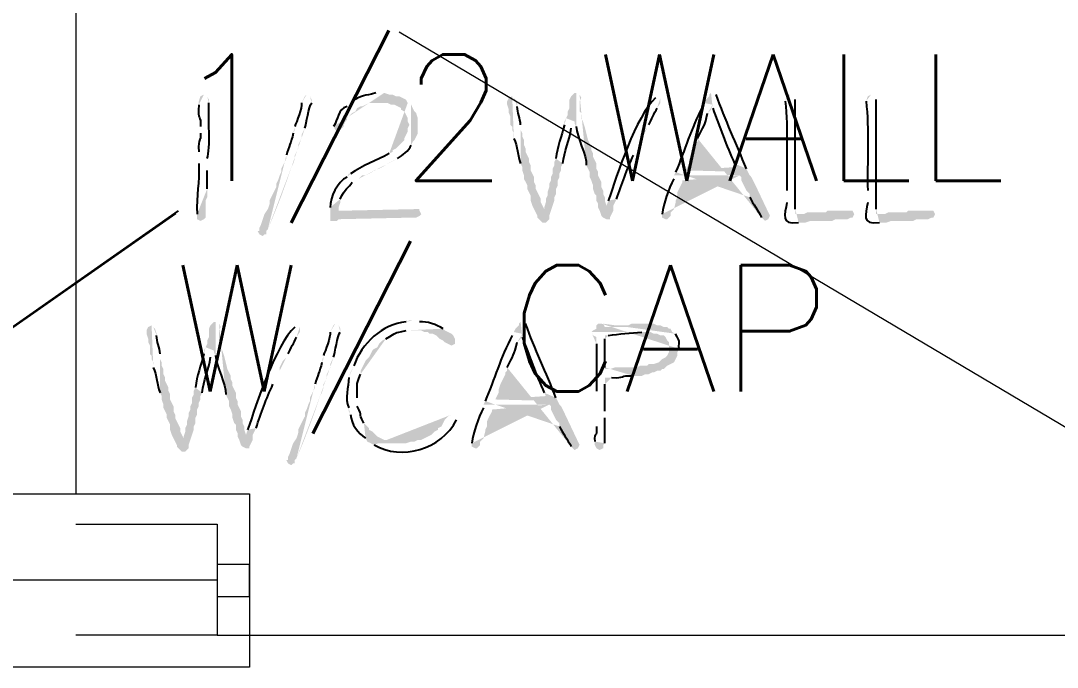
# Model space of a CAD drawing. Header units: inches. Extents: x -167 to 6071, y -6287 to -2731.
# Drawn here: x -82.8 to -49.99, y -5929.59 to -5909.12 of the extents above; entities that cross this region are included whole.
import ezdxf
from ezdxf import colors
from ezdxf.entities.mleader import LeaderData, LeaderLine
from ezdxf.math import Vec2, Vec3

# ---------------------------------------------------------------- set-up
doc = ezdxf.new("R2010")
doc.units = ezdxf.units.IN
doc.header["$LTSCALE"] = 96
doc.header["$MEASUREMENT"] = 0
for name, color, linetype, lineweight in [('Door label', 5, 'Continuous', 5), ('Doors', 5, 'Continuous', 9), ('Wall_line', 6, 'Continuous', 18)]:
    doc.layers.add(name, color=color, linetype=linetype, lineweight=lineweight)
doc.layers.add('Furniture', color=7, linetype='Continuous', lineweight=5, true_color=0x994d00)
doc.layers.add('PDF_Geometry', color=7, linetype='Continuous', true_color=0x4a4a4a)
doc.layers.add('PDF_Solid Fills', color=7, linetype='Continuous')
doc.styles.get("Standard").update_dxf_attribs({"font": 'arial.ttf'})

msp = doc.modelspace()

# ---------------------------------------------------------------- hatches: boundary and pattern name
at = {"layer": 'PDF_Solid Fills', "transparency": 33554559}
h = msp.add_hatch(color=256, dxfattribs=at)
h.paths.add_polyline_path([(-77.003, -5911.455), (-77.11, -5911.509), (-77.163, -5911.669), (-77.163, -5911.775)], flags=0)
h.paths.add_polyline_path([(-77.11, -5912.469), (-77.11, -5912.682)], flags=0)
h.paths.add_polyline_path([(-77.163, -5913.269), (-77.163, -5913.642)], flags=0)
h.paths.add_polyline_path([(-77.217, -5915.242), (-77.217, -5915.402), (-77.11, -5915.455), (-77.003, -5915.402), (-76.95, -5915.349), (-76.95, -5914.815), (-76.897, -5914.709), (-76.897, -5914.442)], flags=0)
h.paths.add_polyline_path([(-76.897, -5913.855), (-76.897, -5913.482)], flags=0)
h.paths.add_polyline_path([(-76.843, -5911.722), (-76.843, -5911.615), (-76.897, -5911.509)], flags=0)
h = msp.add_hatch(color=256, dxfattribs=at)
h.paths.add_polyline_path([(-73.75, -5911.455), (-73.803, -5911.509), (-73.91, -5911.722)], flags=0)
h.paths.add_polyline_path([(-74.123, -5912.469), (-74.123, -5912.575), (-74.177, -5912.682)], flags=0)
h.paths.add_polyline_path([(-74.39, -5913.375), (-74.39, -5913.482), (-74.443, -5913.589), (-74.497, -5913.695), (-74.55, -5913.802), (-74.55, -5913.909), (-74.603, -5914.015), (-74.657, -5914.175), (-74.71, -5914.282), (-74.71, -5914.389), (-74.923, -5914.815), (-74.923, -5914.922), (-74.977, -5915.082), (-75.083, -5915.242), (-75.19, -5915.562), (-75.243, -5915.669), (-75.243, -5915.775), (-75.297, -5915.775), (-75.243, -5915.882), (-75.137, -5915.935), (-75.083, -5915.882), (-75.03, -5915.882), (-75.03, -5915.775), (-74.977, -5915.722)], flags=0)
h.paths.add_polyline_path([(-74.977, -5915.722, 0.021662), (-74.23, -5913.749)], flags=0)
h.paths.add_polyline_path([(-74.23, -5913.749), (-74.177, -5913.642), (-74.123, -5913.482), (-74.123, -5913.375), (-74.017, -5913.162), (-74.017, -5913.055), (-73.91, -5912.842), (-73.91, -5912.735), (-73.803, -5912.522)], flags=0)
h.paths.add_polyline_path([(-73.59, -5911.722), (-73.59, -5911.615), (-73.643, -5911.509)], flags=0)
h = msp.add_hatch(color=256, dxfattribs=at)
h.paths.add_polyline_path([(-71.403, -5911.402), (-71.563, -5911.402)], flags=0)
h.paths.add_polyline_path([(-72.31, -5911.669), (-72.47, -5911.829)], flags=0)
h.paths.add_polyline_path([(-72.897, -5912.469), (-72.843, -5912.575), (-72.737, -5912.629), (-72.577, -5912.469), (-72.577, -5912.415), (-72.523, -5912.309), (-72.47, -5912.255), (-72.47, -5912.202), (-72.31, -5912.042), (-72.203, -5911.989), (-72.15, -5911.882), (-72.043, -5911.829), (-71.99, -5911.829), (-71.777, -5911.722), (-70.55, -5911.722), (-70.603, -5911.615), (-70.817, -5911.509), (-70.923, -5911.509), (-71.03, -5911.455), (-71.137, -5911.455), (-71.297, -5911.402)], flags=0)
h = msp.add_hatch(color=256, dxfattribs=at)
h.paths.add_polyline_path([(-65.217, -5911.402), (-65.27, -5911.402), (-65.377, -5911.509), (-65.43, -5911.615), (-65.43, -5911.882), (-65.483, -5911.989), (-65.483, -5912.095), (-65.537, -5912.202), (-65.27, -5912.309), (-65.27, -5912.362), (-65.217, -5912.469)], flags=0)
h.paths.add_polyline_path([(-64.897, -5913.695), (-64.843, -5913.802), (-64.79, -5913.909), (-64.79, -5914.069), (-64.737, -5914.175), (-64.683, -5914.335), (-64.683, -5914.442), (-64.63, -5914.602), (-64.577, -5914.655), (-64.577, -5914.815), (-64.523, -5914.922), (-64.523, -5915.029), (-64.47, -5915.135), (-64.417, -5915.295), (-64.363, -5915.349), (-64.257, -5915.402), (-64.15, -5915.402), (-64.15, -5915.349), (-64.043, -5915.135), (-64.043, -5914.975), (-64.257, -5914.975), (-64.31, -5914.815), (-64.31, -5914.709), (-64.363, -5914.602), (-64.363, -5914.495), (-64.417, -5914.389), (-64.417, -5914.229), (-64.523, -5914.015), (-64.523, -5913.909), (-64.577, -5913.802), (-64.577, -5913.642), (-64.683, -5913.429), (-64.683, -5913.322), (-64.737, -5913.215), (-64.737, -5913.109), (-64.843, -5912.895), (-64.95, -5912.469), (-65.003, -5912.309), (-65.057, -5912.202), (-65.057, -5912.042), (-65.11, -5911.989), (-65.11, -5911.669), (-65.057, -5911.562), (-65.11, -5911.455)], flags=0)
h = msp.add_hatch(color=256, dxfattribs=at)
h.paths.add_polyline_path([(-60.95, -5911.402), (-61.003, -5911.455), (-61.003, -5911.509), (-61.11, -5911.615), (-61.163, -5911.722), (-60.897, -5911.775), (-60.897, -5911.882)], flags=0)
h.paths.add_polyline_path([(-60.203, -5913.642), (-60.15, -5913.749), (-61.75, -5913.855), (-59.777, -5913.909), (-59.83, -5913.802)], flags=0)
h.paths.add_polyline_path([(-60.79, -5911.455), (-60.843, -5911.402)], flags=0)
h = msp.add_hatch(color=256, dxfattribs=at)
h.paths.add_polyline_path([(-58.443, -5911.455), (-58.55, -5911.509), (-58.603, -5911.669)], flags=0)
h.paths.add_polyline_path([(-58.55, -5914.495), (-58.55, -5914.869)], flags=0)
h.paths.add_polyline_path([(-58.177, -5915.509), (-57.963, -5915.509), (-57.803, -5915.455), (-57.11, -5915.455), (-57.003, -5915.402), (-56.63, -5915.402), (-56.523, -5915.349), (-56.47, -5915.349), (-56.417, -5915.242), (-58.283, -5915.242), (-58.283, -5915.082)], flags=0)
h.paths.add_polyline_path([(-58.283, -5911.615), (-58.337, -5911.509)], flags=0)
h = msp.add_hatch(color=256, dxfattribs=at)
h.paths.add_polyline_path([(-55.883, -5911.455), (-55.99, -5911.509), (-56.043, -5911.669)], flags=0)
h.paths.add_polyline_path([(-55.99, -5914.495), (-55.99, -5914.869)], flags=0)
h.paths.add_polyline_path([(-55.617, -5915.509), (-55.403, -5915.509), (-55.243, -5915.455), (-54.55, -5915.455), (-54.443, -5915.402), (-54.07, -5915.402), (-53.963, -5915.349), (-53.91, -5915.349), (-53.857, -5915.242), (-55.723, -5915.242), (-55.723, -5915.082)], flags=0)
h.paths.add_polyline_path([(-55.723, -5911.615), (-55.777, -5911.509)], flags=0)
h = msp.add_hatch(color=256, dxfattribs=at)
h.paths.add_polyline_path([(-70.55, -5911.722), (-71.403, -5911.722), (-71.19, -5911.722), (-71.083, -5911.775), (-70.977, -5911.775), (-70.763, -5911.882), (-70.763, -5911.935), (-70.657, -5911.989), (-70.55, -5912.202), (-70.55, -5912.309), (-70.497, -5912.415), (-70.55, -5912.522), (-70.55, -5912.629), (-70.657, -5912.842), (-70.657, -5912.895), (-70.923, -5913.162), (-71.03, -5913.215), (-71.03, -5913.269), (-71.137, -5913.322)], flags=0)
h.paths.add_polyline_path([(-72.363, -5913.962), (-72.417, -5913.962), (-72.47, -5914.069)], flags=0)
h.paths.add_polyline_path([(-73.003, -5915.029), (-73.003, -5915.135), (-72.737, -5915.135), (-72.737, -5915.029), (-72.683, -5914.869), (-72.683, -5914.762)], flags=0)
h.paths.add_polyline_path([(-72.31, -5914.229), (-72.097, -5914.122), (-71.99, -5914.015), (-71.883, -5914.015), (-71.67, -5913.909), (-71.617, -5913.855), (-71.457, -5913.802), (-71.35, -5913.749), (-71.19, -5913.642), (-70.87, -5913.482)], flags=0)
h.paths.add_polyline_path([(-70.443, -5913.055), (-70.39, -5912.949), (-70.337, -5912.895), (-70.23, -5912.682), (-70.23, -5912.202), (-70.283, -5912.042), (-70.337, -5911.989), (-70.443, -5911.775)], flags=0)
h = msp.add_hatch(color=256, dxfattribs=at)
h.paths.add_polyline_path([(-67.243, -5911.509), (-67.35, -5911.562), (-67.403, -5911.669), (-67.403, -5911.775), (-67.35, -5911.935), (-67.35, -5912.042), (-67.297, -5912.149), (-67.297, -5912.415), (-67.243, -5912.469), (-67.243, -5912.575), (-67.19, -5912.682), (-67.19, -5912.842)], flags=0)
h.paths.add_polyline_path([(-66.977, -5913.642), (-66.923, -5913.749), (-66.923, -5913.855), (-66.87, -5914.015), (-66.87, -5914.122), (-66.763, -5914.335), (-66.763, -5914.442), (-66.657, -5914.655), (-66.657, -5914.815), (-66.603, -5914.975), (-66.55, -5915.082), (-66.497, -5915.189), (-66.443, -5915.295), (-66.443, -5915.349), (-66.283, -5915.509), (-66.177, -5915.509), (-66.07, -5915.402), (-66.07, -5915.295), (-66.017, -5915.135), (-66.23, -5915.135), (-66.23, -5915.082), (-66.337, -5914.869), (-66.337, -5914.762), (-66.443, -5914.549), (-66.497, -5914.442), (-66.497, -5914.335), (-66.55, -5914.229), (-66.55, -5914.069), (-66.657, -5913.855), (-66.657, -5913.695), (-66.71, -5913.589), (-66.71, -5913.482), (-66.817, -5913.269), (-66.817, -5913.162), (-66.87, -5913.055), (-66.87, -5912.895), (-66.923, -5912.789), (-66.923, -5912.682), (-66.977, -5912.575), (-66.977, -5912.415)], flags=0)
h.paths.add_polyline_path([(-67.083, -5911.829), (-67.083, -5911.775), (-67.137, -5911.615), (-67.19, -5911.562)], flags=0)
h = msp.add_hatch(color=256, dxfattribs=at)
h.paths.add_polyline_path([(-62.657, -5911.562), (-62.71, -5911.562)], flags=0)
h.paths.add_polyline_path([(-64.203, -5914.815), (-64.257, -5914.975), (-64.043, -5914.975), (-63.937, -5914.762)], flags=0)
h.paths.add_polyline_path([(-63.403, -5913.375), (-63.19, -5912.949), (-63.19, -5912.842), (-63.083, -5912.629), (-62.977, -5912.522), (-62.923, -5912.415)], flags=0)
h.paths.add_polyline_path([(-62.657, -5911.882), (-62.55, -5911.722), (-62.55, -5911.562)], flags=0)
h = msp.add_hatch(color=256, dxfattribs=at)
h.paths.add_polyline_path([(-61.163, -5911.722), (-61.217, -5911.829)], flags=0)
h.paths.add_polyline_path([(-62.07, -5913.909), (-62.123, -5914.015), (-60.043, -5914.015), (-59.99, -5914.069), (-59.99, -5914.175), (-59.83, -5914.495), (-59.723, -5914.602), (-59.723, -5914.709)], flags=0)
h.paths.add_polyline_path([(-59.35, -5915.349), (-59.243, -5915.455), (-59.137, -5915.402), (-59.083, -5915.295), (-59.563, -5914.282), (-59.67, -5914.069), (-59.723, -5914.015), (-59.777, -5913.909), (-61.75, -5913.855), (-61.697, -5913.749), (-61.643, -5913.642), (-61.643, -5913.535), (-61.59, -5913.375), (-61.43, -5913.055), (-61.43, -5913.002), (-61.377, -5912.949), (-61.377, -5912.842)], flags=0)
h.paths.add_polyline_path([(-61.057, -5912.042), (-60.95, -5911.935), (-60.897, -5911.775)], flags=0)
h = msp.add_hatch(color=256, dxfattribs=at)
h.paths.add_polyline_path([(-65.537, -5912.202), (-65.59, -5912.309), (-65.59, -5912.415)], flags=0)
h.paths.add_polyline_path([(-65.857, -5913.482), (-65.91, -5913.589), (-65.91, -5913.695), (-65.963, -5913.802), (-65.963, -5913.962), (-66.017, -5914.069), (-66.017, -5914.175), (-66.07, -5914.282), (-66.07, -5914.389), (-66.123, -5914.549), (-66.123, -5914.655), (-66.177, -5914.762), (-66.177, -5914.869), (-66.23, -5915.029), (-66.23, -5915.135), (-66.017, -5915.135), (-65.963, -5914.975), (-65.91, -5914.815), (-65.91, -5914.709), (-65.857, -5914.602), (-65.857, -5914.442), (-65.803, -5914.335), (-65.803, -5914.175), (-65.75, -5914.069), (-65.75, -5913.962), (-65.697, -5913.855), (-65.697, -5913.749), (-65.643, -5913.642)], flags=0)
h.paths.add_polyline_path([(-65.377, -5912.522), (-65.323, -5912.415), (-65.27, -5912.309)], flags=0)
h = msp.add_hatch(color=256, dxfattribs=at)
h.paths.add_polyline_path([(-62.123, -5914.015), (-62.123, -5914.122)], flags=0)
h.paths.add_polyline_path([(-62.497, -5915.242), (-62.497, -5915.349), (-62.39, -5915.402), (-62.337, -5915.402), (-62.23, -5915.295), (-62.23, -5915.189), (-62.123, -5915.082), (-62.07, -5914.869), (-62.07, -5914.815), (-62.017, -5914.709), (-62.017, -5914.549), (-61.857, -5914.229), (-61.857, -5914.175), (-60.043, -5914.015)], flags=0)
for points in [[(-70.283, -5915.082), (-72.737, -5915.135), (-73.003, -5915.135), (-73.003, -5915.455), (-72.79, -5915.455), (-72.737, -5915.402), (-70.337, -5915.349), (-70.283, -5915.349), (-70.177, -5915.295), (-70.123, -5915.242), (-70.177, -5915.135), (-70.177, -5915.082)], [(-56.63, -5915.135), (-57.27, -5915.135), (-57.323, -5915.189), (-57.91, -5915.189), (-58.017, -5915.242), (-58.283, -5915.242), (-56.417, -5915.242), (-56.47, -5915.135), (-56.523, -5915.135)], [(-54.07, -5915.135), (-54.71, -5915.135), (-54.763, -5915.189), (-55.35, -5915.189), (-55.457, -5915.242), (-55.723, -5915.242), (-53.857, -5915.242), (-53.91, -5915.135), (-53.963, -5915.135)], [(-63.083, -5918.709), (-63.457, -5918.709), (-63.563, -5918.762), (-63.937, -5918.762), (-64.043, -5918.815), (-64.31, -5918.815), (-62.337, -5918.815), (-62.443, -5918.815), (-62.55, -5918.762), (-62.657, -5918.762), (-62.763, -5918.709), (-62.923, -5918.709)], [(-69.377, -5918.922), (-70.39, -5918.922), (-70.123, -5918.922), (-70.017, -5918.975), (-69.91, -5918.975), (-69.857, -5919.029), (-69.75, -5919.029), (-69.643, -5919.082), (-69.537, -5919.189), (-69.43, -5919.242), (-69.377, -5919.295), (-69.163, -5919.402), (-69.057, -5919.349), (-69.057, -5919.189), (-69.11, -5919.082), (-69.163, -5919.029), (-69.27, -5918.975)]]:
    msp.add_hatch(color=256, dxfattribs=at).paths.add_polyline_path(points)
h = msp.add_hatch(color=256, dxfattribs=at)
h.paths.add_polyline_path([(-76.63, -5918.655), (-76.683, -5918.655), (-76.79, -5918.762), (-76.843, -5918.869), (-76.843, -5919.135), (-76.897, -5919.242), (-76.897, -5919.349), (-76.95, -5919.455), (-76.683, -5919.562), (-76.683, -5919.615), (-76.63, -5919.722)], flags=0)
h.paths.add_polyline_path([(-76.31, -5920.949), (-76.203, -5921.162), (-76.203, -5921.322), (-76.15, -5921.429), (-76.097, -5921.589), (-76.097, -5921.695), (-76.043, -5921.855), (-75.99, -5921.909), (-75.99, -5922.069), (-75.937, -5922.175), (-75.937, -5922.282), (-75.883, -5922.389), (-75.83, -5922.549), (-75.777, -5922.602), (-75.67, -5922.655), (-75.563, -5922.655), (-75.563, -5922.602), (-75.457, -5922.389), (-75.457, -5922.229), (-75.67, -5922.229), (-75.723, -5922.069), (-75.723, -5921.962), (-75.777, -5921.855), (-75.777, -5921.749), (-75.83, -5921.642), (-75.83, -5921.482), (-75.937, -5921.269), (-75.937, -5921.162), (-75.99, -5921.055), (-75.99, -5920.895), (-76.097, -5920.682), (-76.097, -5920.575), (-76.15, -5920.469), (-76.15, -5920.362), (-76.257, -5920.149), (-76.363, -5919.722), (-76.417, -5919.562), (-76.47, -5919.455), (-76.47, -5919.295), (-76.523, -5919.242), (-76.523, -5918.922), (-76.47, -5918.815), (-76.523, -5918.709)], flags=0)
h = msp.add_hatch(color=256, dxfattribs=at)
h.paths.add_polyline_path([(-72.843, -5918.709), (-72.897, -5918.762), (-73.003, -5918.975)], flags=0)
h.paths.add_polyline_path([(-73.217, -5919.722), (-73.217, -5919.829), (-73.27, -5919.935)], flags=0)
h.paths.add_polyline_path([(-73.483, -5920.629), (-73.483, -5920.735), (-73.643, -5921.055), (-73.643, -5921.162), (-73.697, -5921.269), (-73.75, -5921.429), (-73.803, -5921.535), (-73.803, -5921.642), (-73.857, -5921.749), (-73.91, -5921.855), (-74.017, -5922.069), (-74.017, -5922.175), (-74.07, -5922.335), (-74.177, -5922.495), (-74.283, -5922.815), (-74.337, -5922.922), (-74.337, -5923.029), (-74.39, -5923.029), (-74.337, -5923.135), (-74.23, -5923.189), (-74.177, -5923.135), (-74.123, -5923.135), (-74.123, -5923.029), (-74.07, -5922.975)], flags=0)
h.paths.add_polyline_path([(-74.07, -5922.975, 0.021662), (-73.323, -5921.002)], flags=0)
h.paths.add_polyline_path([(-73.323, -5921.002), (-73.27, -5920.895), (-73.217, -5920.735), (-73.217, -5920.629), (-73.163, -5920.522), (-73.11, -5920.415), (-73.11, -5920.309), (-73.003, -5920.095), (-73.003, -5919.989), (-72.897, -5919.775)], flags=0)
h.paths.add_polyline_path([(-72.683, -5918.975), (-72.683, -5918.869), (-72.737, -5918.762)], flags=0)
h = msp.add_hatch(color=256, dxfattribs=at)
h.paths.add_polyline_path([(-70.39, -5918.602), (-70.497, -5918.602), (-70.603, -5918.655)], flags=0)
h.paths.add_polyline_path([(-72.257, -5920.042), (-72.363, -5920.255), (-72.417, -5920.415)], flags=0)
h.paths.add_polyline_path([(-72.417, -5921.375), (-72.417, -5921.482), (-72.363, -5921.589)], flags=0)
h.paths.add_polyline_path([(-71.883, -5922.335), (-71.83, -5922.442), (-71.723, -5922.495), (-70.71, -5922.495), (-70.817, -5922.495), (-70.977, -5922.442), (-71.083, -5922.442), (-71.19, -5922.389), (-71.297, -5922.389), (-71.51, -5922.282), (-71.67, -5922.122), (-71.777, -5922.069), (-71.777, -5922.015), (-71.883, -5921.909), (-71.937, -5921.855)], flags=0)
h.paths.add_polyline_path([(-72.15, -5921.322), (-72.15, -5921.055)], flags=0)
h.paths.add_polyline_path([(-72.043, -5920.309), (-72.043, -5920.202), (-71.883, -5919.882), (-71.777, -5919.775), (-71.67, -5919.562), (-71.617, -5919.509), (-71.51, -5919.455), (-71.457, -5919.349), (-71.35, -5919.242), (-71.243, -5919.189)], flags=0)
h.paths.add_polyline_path([(-70.603, -5918.922), (-69.377, -5918.922), (-69.43, -5918.869)], flags=0)
h.paths.add_polyline_path([(-70.177, -5918.655), (-70.283, -5918.602)], flags=0)
h = msp.add_hatch(color=256, dxfattribs=at)
h.paths.add_polyline_path([(-66.977, -5918.655), (-67.03, -5918.709), (-67.03, -5918.762), (-67.137, -5918.869), (-67.19, -5918.975), (-66.923, -5919.029), (-66.923, -5919.135)], flags=0)
h.paths.add_polyline_path([(-66.23, -5920.895), (-66.177, -5921.002), (-67.777, -5921.109), (-65.803, -5921.162), (-65.857, -5921.055)], flags=0)
h.paths.add_polyline_path([(-66.817, -5918.709), (-66.87, -5918.655)], flags=0)
h = msp.add_hatch(color=256, dxfattribs=at)
h.paths.add_polyline_path([(-64.417, -5918.709), (-64.523, -5918.709), (-64.577, -5918.762), (-64.577, -5918.869), (-64.683, -5918.922), (-64.737, -5918.975), (-62.87, -5918.975), (-62.763, -5919.029), (-62.657, -5919.029), (-62.55, -5919.082), (-62.443, -5919.082), (-62.39, -5919.135), (-62.337, -5919.242), (-62.283, -5919.295), (-62.283, -5919.615), (-62.337, -5919.722), (-62.39, -5919.775), (-62.497, -5919.829), (-62.603, -5919.935), (-62.763, -5919.989), (-62.923, -5919.989), (-62.977, -5920.042), (-63.19, -5920.042), (-63.297, -5920.095), (-63.99, -5920.095), (-64.15, -5920.149), (-64.31, -5920.149), (-62.443, -5920.149), (-62.337, -5920.042), (-62.123, -5919.935), (-62.017, -5919.722), (-62.017, -5919.615), (-61.963, -5919.509)], flags=0)
h.paths.add_polyline_path([(-62.07, -5919.029), (-62.177, -5918.975), (-62.23, -5918.869), (-62.283, -5918.869), (-62.337, -5918.815), (-64.31, -5918.815), (-64.363, -5918.709)], flags=0)
h = msp.add_hatch(color=256, dxfattribs=at)
h.paths.add_polyline_path([(-78.657, -5918.762), (-78.763, -5918.815), (-78.817, -5918.922), (-78.817, -5919.029), (-78.763, -5919.189), (-78.763, -5919.295), (-78.71, -5919.402), (-78.71, -5919.669), (-78.657, -5919.722), (-78.657, -5919.829), (-78.603, -5919.935), (-78.603, -5920.095)], flags=0)
h.paths.add_polyline_path([(-78.39, -5920.895), (-78.337, -5921.002), (-78.337, -5921.109), (-78.283, -5921.269), (-78.283, -5921.375), (-78.177, -5921.589), (-78.177, -5921.695), (-78.123, -5921.802), (-78.07, -5921.909), (-78.07, -5922.069), (-78.017, -5922.229), (-77.857, -5922.549), (-77.857, -5922.602), (-77.697, -5922.762), (-77.59, -5922.762), (-77.483, -5922.655), (-77.483, -5922.549), (-77.43, -5922.389), (-77.643, -5922.389), (-77.643, -5922.335), (-77.75, -5922.122), (-77.75, -5922.015), (-77.857, -5921.802), (-77.91, -5921.695), (-77.91, -5921.589), (-77.963, -5921.482), (-77.963, -5921.322), (-78.07, -5921.109), (-78.07, -5920.949), (-78.123, -5920.842), (-78.123, -5920.735), (-78.23, -5920.522), (-78.23, -5920.415), (-78.283, -5920.309), (-78.283, -5920.149), (-78.337, -5920.042), (-78.337, -5919.935), (-78.39, -5919.829), (-78.39, -5919.669)], flags=0)
h.paths.add_polyline_path([(-78.497, -5919.082), (-78.497, -5919.029), (-78.55, -5918.869), (-78.603, -5918.815)], flags=0)
h = msp.add_hatch(color=256, dxfattribs=at)
h.paths.add_polyline_path([(-74.07, -5918.815), (-74.123, -5918.815)], flags=0)
h.paths.add_polyline_path([(-75.617, -5922.069), (-75.67, -5922.229), (-75.457, -5922.229), (-75.35, -5922.015)], flags=0)
h.paths.add_polyline_path([(-74.817, -5920.629), (-74.763, -5920.522), (-74.71, -5920.415), (-74.603, -5920.202), (-74.603, -5920.095), (-74.497, -5919.882), (-74.39, -5919.775), (-74.337, -5919.669)], flags=0)
h.paths.add_polyline_path([(-74.07, -5919.135), (-73.963, -5918.975), (-73.963, -5918.815)], flags=0)
h = msp.add_hatch(color=256, dxfattribs=at)
h.paths.add_polyline_path([(-67.19, -5918.975), (-67.243, -5919.082)], flags=0)
h.paths.add_polyline_path([(-68.097, -5921.162), (-68.15, -5921.269), (-66.07, -5921.269), (-66.017, -5921.322), (-66.017, -5921.429), (-65.857, -5921.749), (-65.75, -5921.855), (-65.75, -5921.962)], flags=0)
h.paths.add_polyline_path([(-65.377, -5922.602), (-65.27, -5922.709), (-65.163, -5922.655), (-65.11, -5922.549), (-65.59, -5921.535), (-65.697, -5921.322), (-65.75, -5921.269), (-65.803, -5921.162), (-67.777, -5921.109), (-67.67, -5920.895), (-67.67, -5920.789), (-67.617, -5920.629), (-67.563, -5920.522), (-67.51, -5920.415), (-67.457, -5920.309), (-67.457, -5920.255), (-67.403, -5920.202), (-67.403, -5920.095)], flags=0)
h.paths.add_polyline_path([(-67.083, -5919.295), (-66.977, -5919.189), (-66.923, -5919.029)], flags=0)
h = msp.add_hatch(color=256, dxfattribs=at)
h.paths.add_polyline_path([(-64.737, -5918.975), (-64.683, -5919.082), (-64.577, -5919.135), (-64.577, -5919.349)], flags=0)
h.paths.add_polyline_path([(-64.577, -5920.842), (-64.577, -5921.962)], flags=0)
h.paths.add_polyline_path([(-64.63, -5922.442), (-64.63, -5922.549), (-64.577, -5922.655), (-64.47, -5922.709), (-64.363, -5922.655), (-64.363, -5922.549), (-64.31, -5922.495)], flags=0)
h.paths.add_polyline_path([(-64.31, -5921.695), (-64.31, -5921.482)], flags=0)
h.paths.add_polyline_path([(-64.31, -5920.629), (-64.31, -5920.415), (-64.097, -5920.415)], flags=0)
h.paths.add_polyline_path([(-63.403, -5920.362), (-63.137, -5920.362), (-63.03, -5920.309), (-62.923, -5920.309), (-62.817, -5920.255), (-62.763, -5920.255), (-62.657, -5920.202), (-62.55, -5920.202), (-62.497, -5920.149), (-62.443, -5920.149), (-64.31, -5920.149), (-64.31, -5920.095)], flags=0)
h.paths.add_polyline_path([(-64.31, -5919.189), (-64.31, -5919.082), (-64.203, -5919.082)], flags=0)
h.paths.add_polyline_path([(-63.137, -5918.975), (-63.03, -5918.975)], flags=0)
h = msp.add_hatch(color=256, dxfattribs=at)
h.paths.add_polyline_path([(-76.95, -5919.455), (-77.003, -5919.562), (-77.003, -5919.669)], flags=0)
h.paths.add_polyline_path([(-77.27, -5920.735), (-77.323, -5920.842), (-77.323, -5920.949), (-77.377, -5921.055), (-77.377, -5921.215), (-77.43, -5921.322), (-77.43, -5921.429), (-77.483, -5921.535), (-77.483, -5921.642), (-77.537, -5921.802), (-77.537, -5921.909), (-77.59, -5922.015), (-77.59, -5922.122), (-77.643, -5922.282), (-77.643, -5922.389), (-77.43, -5922.389), (-77.323, -5922.069), (-77.323, -5921.962), (-77.27, -5921.855), (-77.27, -5921.695), (-77.217, -5921.589), (-77.217, -5921.429), (-77.163, -5921.322), (-77.163, -5921.215), (-77.11, -5921.109), (-77.11, -5921.002), (-77.057, -5920.895)], flags=0)
h.paths.add_polyline_path([(-76.79, -5919.775), (-76.683, -5919.562)], flags=0)
h = msp.add_hatch(color=256, dxfattribs=at)
h.paths.add_polyline_path([(-68.15, -5921.269), (-68.15, -5921.375)], flags=0)
h.paths.add_polyline_path([(-68.523, -5922.495), (-68.523, -5922.602), (-68.417, -5922.655), (-68.363, -5922.655), (-68.257, -5922.549), (-68.257, -5922.442), (-68.15, -5922.335), (-68.097, -5922.122), (-68.097, -5922.069), (-68.043, -5921.962), (-68.043, -5921.802), (-67.99, -5921.695), (-67.883, -5921.482), (-67.883, -5921.429), (-66.07, -5921.269)], flags=0)
h = msp.add_hatch(color=256, dxfattribs=at)
h.paths.add_polyline_path([(-69.163, -5921.589), (-69.27, -5921.642), (-69.377, -5921.749), (-69.43, -5921.855), (-69.483, -5921.962), (-69.59, -5922.015), (-69.59, -5922.069), (-69.697, -5922.122), (-69.803, -5922.229), (-70.123, -5922.389), (-70.23, -5922.389), (-70.337, -5922.442), (-70.443, -5922.442), (-70.603, -5922.495), (-71.723, -5922.495), (-71.617, -5922.549)], flags=0)
h.paths.add_polyline_path([(-69.003, -5921.749), (-69.057, -5921.642)], flags=0)

# ---------------------------------------------------------------- linework, layer by layer
at = {"layer": 'Doors', "transparency": 33554687}
for points in [[(-41.59, -5926.815), (-70.817, -5909.482)], [(-81.057, -5925.055), (-76.577, -5925.055), (-76.577, -5928.575), (-81.057, -5928.575)], [(-102.07, -5926.815), (-76.577, -5926.815)]]:
    msp.add_lwpolyline(points, dxfattribs=at)
msp.add_lwpolyline([(-76.577, -5927.349), (-75.563, -5927.349), (-75.563, -5926.335), (-76.577, -5926.335)], close=True, dxfattribs=at)
at = {"layer": 'Furniture', "transparency": 33554687}
for points in [[(-43.083, -5840.575), (-81.057, -5840.575), (-81.057, -5924.095)], [(-76.577, -5928.575), (-40.577, -5928.575)]]:
    msp.add_lwpolyline(points, dxfattribs=at)
at = {"layer": 'PDF_Geometry', "color": 7}
msp.add_lwpolyline([(-86.71, -5921.375), (-77.803, -5915.135)], dxfattribs=at)
at = {"layer": 'PDF_Geometry'}
for points in [[(-71.563, -5911.402), (-71.955, -5911.516), (-71.94, -5911.45), (-72.31, -5911.669)], [(-59.83, -5913.802), (-60.138, -5913.015), (-60.506, -5912.254), (-60.79, -5911.455)], [(-77.163, -5911.775), (-77.202, -5912.338), (-77.085, -5912.071), (-77.11, -5912.469)], [(-76.897, -5913.482), (-76.781, -5913.165), (-76.874, -5912.135), (-76.843, -5911.722)], [(-73.91, -5911.722), (-73.891, -5911.891), (-74.066, -5912.296), (-74.123, -5912.469)], [(-73.803, -5912.522), (-73.746, -5912.382), (-73.694, -5911.831), (-73.59, -5911.722)], [(-72.47, -5911.829), (-72.776, -5911.935), (-72.749, -5912.239), (-72.897, -5912.469)], [(-66.977, -5912.415), (-66.983, -5912.209), (-67.088, -5912.03), (-67.083, -5911.829)], [(-62.71, -5911.562), (-63.326, -5912.137), (-63.923, -5913.999), (-64.203, -5914.815)], [(-61.217, -5911.829), (-61.589, -5912.541), (-61.772, -5913.2), (-62.07, -5913.909)], [(-58.603, -5911.669), (-58.496, -5912.545), (-58.574, -5913.582), (-58.55, -5914.495)], [(-58.283, -5915.082), (-58.283, -5913.927), (-58.283, -5912.771), (-58.283, -5911.615)], [(-56.043, -5911.669), (-55.936, -5912.545), (-56.013, -5913.582), (-55.99, -5914.495)], [(-55.723, -5915.082), (-55.723, -5913.927), (-55.723, -5912.771), (-55.723, -5911.615)], [(-62.923, -5912.415), (-62.834, -5912.238), (-62.746, -5912.06), (-62.657, -5911.882)], [(-61.377, -5912.842), (-61.195, -5912.463), (-61.146, -5912.462), (-61.057, -5912.042)], [(-60.897, -5911.882), (-60.679, -5912.457), (-60.46, -5913.08), (-60.203, -5913.642)], [(-65.59, -5912.415), (-65.684, -5912.783), (-65.81, -5913.095), (-65.857, -5913.482)], [(-65.217, -5912.469), (-65.206, -5912.802), (-64.878, -5913.368), (-64.897, -5913.695)], [(-77.11, -5912.682), (-77.089, -5913.02), (-77.195, -5912.753), (-77.163, -5913.269)], [(-74.177, -5912.682), (-74.236, -5912.991), (-74.317, -5913.091), (-74.39, -5913.375)], [(-65.643, -5913.642), (-65.602, -5913.263), (-65.426, -5912.901), (-65.377, -5912.522)], [(-70.87, -5913.482), (-70.718, -5913.359), (-70.516, -5913.255), (-70.443, -5913.055)], [(-67.19, -5912.842), (-67.076, -5913.097), (-67.075, -5913.383), (-66.977, -5913.642)], [(-71.137, -5913.322), (-71.532, -5913.545), (-71.986, -5913.695), (-72.363, -5913.962)], [(-63.937, -5914.762), (-63.778, -5914.296), (-63.614, -5913.835), (-63.403, -5913.375)], [(-77.163, -5913.642), (-77.13, -5914.263), (-77.251, -5914.615), (-77.217, -5915.242)], [(-76.897, -5914.442), (-76.897, -5914.247), (-76.897, -5914.051), (-76.897, -5913.855)], [(-72.47, -5914.069), (-72.788, -5914.216), (-73, -5914.699), (-73.003, -5915.029)], [(-62.123, -5914.122), (-62.297, -5914.457), (-62.448, -5914.888), (-62.497, -5915.242)], [(-72.683, -5914.762), (-72.554, -5914.429), (-72.407, -5914.405), (-72.31, -5914.229)], [(-59.723, -5914.709), (-59.607, -5914.935), (-59.465, -5915.121), (-59.35, -5915.349)], [(-58.55, -5914.869), (-58.602, -5915.259), (-58.773, -5915.588), (-58.177, -5915.509)], [(-55.99, -5914.869), (-56.042, -5915.259), (-56.212, -5915.588), (-55.617, -5915.509)], [(-70.603, -5918.655), (-71.355, -5918.706), (-72.014, -5919.349), (-72.257, -5920.042)], [(-69.43, -5918.869), (-69.642, -5918.752), (-69.937, -5918.619), (-70.177, -5918.655)], [(-65.857, -5921.055), (-66.164, -5920.269), (-66.533, -5919.507), (-66.817, -5918.709)], [(-74.123, -5918.815), (-74.74, -5919.391), (-75.337, -5921.252), (-75.617, -5922.069)], [(-73.003, -5918.975), (-72.985, -5919.145), (-73.159, -5919.549), (-73.217, -5919.722)], [(-72.897, -5919.775), (-72.839, -5919.635), (-72.787, -5919.085), (-72.683, -5918.975)], [(-71.243, -5919.189), (-70.845, -5918.945), (-71.038, -5919.036), (-70.603, -5918.922)], [(-64.203, -5919.082), (-63.855, -5919.035), (-63.497, -5919.007), (-63.137, -5918.975)], [(-61.963, -5919.509), (-61.972, -5919.209), (-61.913, -5919.323), (-62.07, -5919.029)], [(-78.39, -5919.669), (-78.396, -5919.463), (-78.501, -5919.283), (-78.497, -5919.082)], [(-74.337, -5919.669), (-74.248, -5919.491), (-74.159, -5919.313), (-74.07, -5919.135)], [(-67.243, -5919.082), (-67.616, -5919.794), (-67.799, -5920.454), (-68.097, -5921.162)], [(-67.403, -5920.095), (-67.222, -5919.716), (-67.172, -5919.715), (-67.083, -5919.295)], [(-66.923, -5919.135), (-66.706, -5919.711), (-66.487, -5920.334), (-66.23, -5920.895)], [(-64.577, -5919.349), (-64.577, -5919.847), (-64.577, -5920.344), (-64.577, -5920.842)], [(-64.31, -5920.095), (-64.31, -5919.793), (-64.31, -5919.491), (-64.31, -5919.189)], [(-77.003, -5919.669), (-77.098, -5920.037), (-77.224, -5920.348), (-77.27, -5920.735)], [(-77.057, -5920.895), (-77.016, -5920.516), (-76.84, -5920.154), (-76.79, -5919.775)], [(-76.63, -5919.722), (-76.619, -5920.055), (-76.291, -5920.622), (-76.31, -5920.949)], [(-73.27, -5919.935), (-73.33, -5920.244), (-73.41, -5920.344), (-73.483, -5920.629)], [(-78.603, -5920.095), (-78.49, -5920.351), (-78.489, -5920.637), (-78.39, -5920.895)], [(-72.15, -5921.055), (-72.133, -5920.594), (-72.213, -5920.729), (-72.043, -5920.309)], [(-64.097, -5920.415), (-63.643, -5920.445), (-63.869, -5920.333), (-63.403, -5920.362)], [(-75.35, -5922.015), (-75.191, -5921.549), (-75.027, -5921.089), (-74.817, -5920.629)], [(-72.417, -5920.415), (-72.417, -5920.727), (-72.562, -5921.071), (-72.417, -5921.375)], [(-64.31, -5921.482), (-64.31, -5921.198), (-64.31, -5920.913), (-64.31, -5920.629)], [(-71.937, -5921.855), (-72.172, -5921.438), (-71.914, -5921.74), (-72.15, -5921.322)], [(-72.363, -5921.589), (-72.337, -5921.889), (-72.122, -5922.188), (-71.883, -5922.335)], [(-68.15, -5921.375), (-68.323, -5921.711), (-68.474, -5922.142), (-68.523, -5922.495)], [(-71.617, -5922.549), (-70.733, -5923.052), (-69.495, -5922.7), (-69.003, -5921.749)], [(-65.75, -5921.962), (-65.634, -5922.19), (-65.491, -5922.375), (-65.377, -5922.602)], [(-64.577, -5921.962), (-64.554, -5922.401), (-64.65, -5922.073), (-64.63, -5922.442)], [(-64.31, -5922.495), (-64.31, -5922.229), (-64.31, -5921.962), (-64.31, -5921.695)]]:
    msp.add_open_spline(points, degree=3, dxfattribs=at)
at = {"layer": 'Wall_line'}
msp.add_lwpolyline([(-103.083, -5924.095), (-75.563, -5924.095), (-75.563, -5929.589), (-103.083, -5929.589)], dxfattribs=at)

# ---------------------------------------------------------------- texts
at = {"layer": 'Door label', "insert": (-78.006, -5903.518), "char_height": 4, "width": 92.66896, "attachment_point": 1}
msp.add_mtext('{\\Fsimplex|c129;42" HGT.\\P1/2 WALL\\PW/ CAP}', dxfattribs=at)

# ---------------------------------------------------------------- leaders
at = {"layer": 'Doors'}
ml = msp.add_multileader_mtext('Standard', dxfattribs=at)
ml.set_content('', color=256)
ml.set_leader_properties()
ml.build(insert=Vec2(0, 0))
ml.multileader.update_dxf_attribs({"text_right_attachment_type": 6, "dogleg_length": 0, "arrow_head_size": 8})
ctx = ml.context
ctx.base_point, ctx.char_height, ctx.arrow_head_size, ctx.landing_gap_size, ctx.plane_origin = Vec3(-77.893, -5915.225), 0.18, 8, 0.09, Vec3(-94.319, -5903.106)
ctx.right_attachment = 6
notes = []
notes.append((ctx, [(0, (1, 1, 0), (-77.893, -5915.225), (1, 0), 0, [(0, [(-93.27, -5925.962)], 0, [])])]))
ctx.mtext.insert, ctx.mtext.flow_direction = Vec3(-77.803, -5915.135), 5
for ctx, leaders in notes:
    for number, flags, end, landing, length, lines in leaders:
        leader = LeaderData()
        leader.index, (leader.has_last_leader_line, leader.has_dogleg_vector, leader.attachment_direction) = number, flags
        leader.last_leader_point, leader.dogleg_vector, leader.dogleg_length = Vec3(end), Vec3(landing), length
        for number, points, colour, breaks in lines:
            line = LeaderLine()
            line.index, line.vertices, line.color, line.breaks = number, Vec3.list(points), colors.encode_raw_color(colour), breaks
            leader.lines.append(line)
        ctx.leaders.append(leader)

doc.saveas('drawing.dxf')
